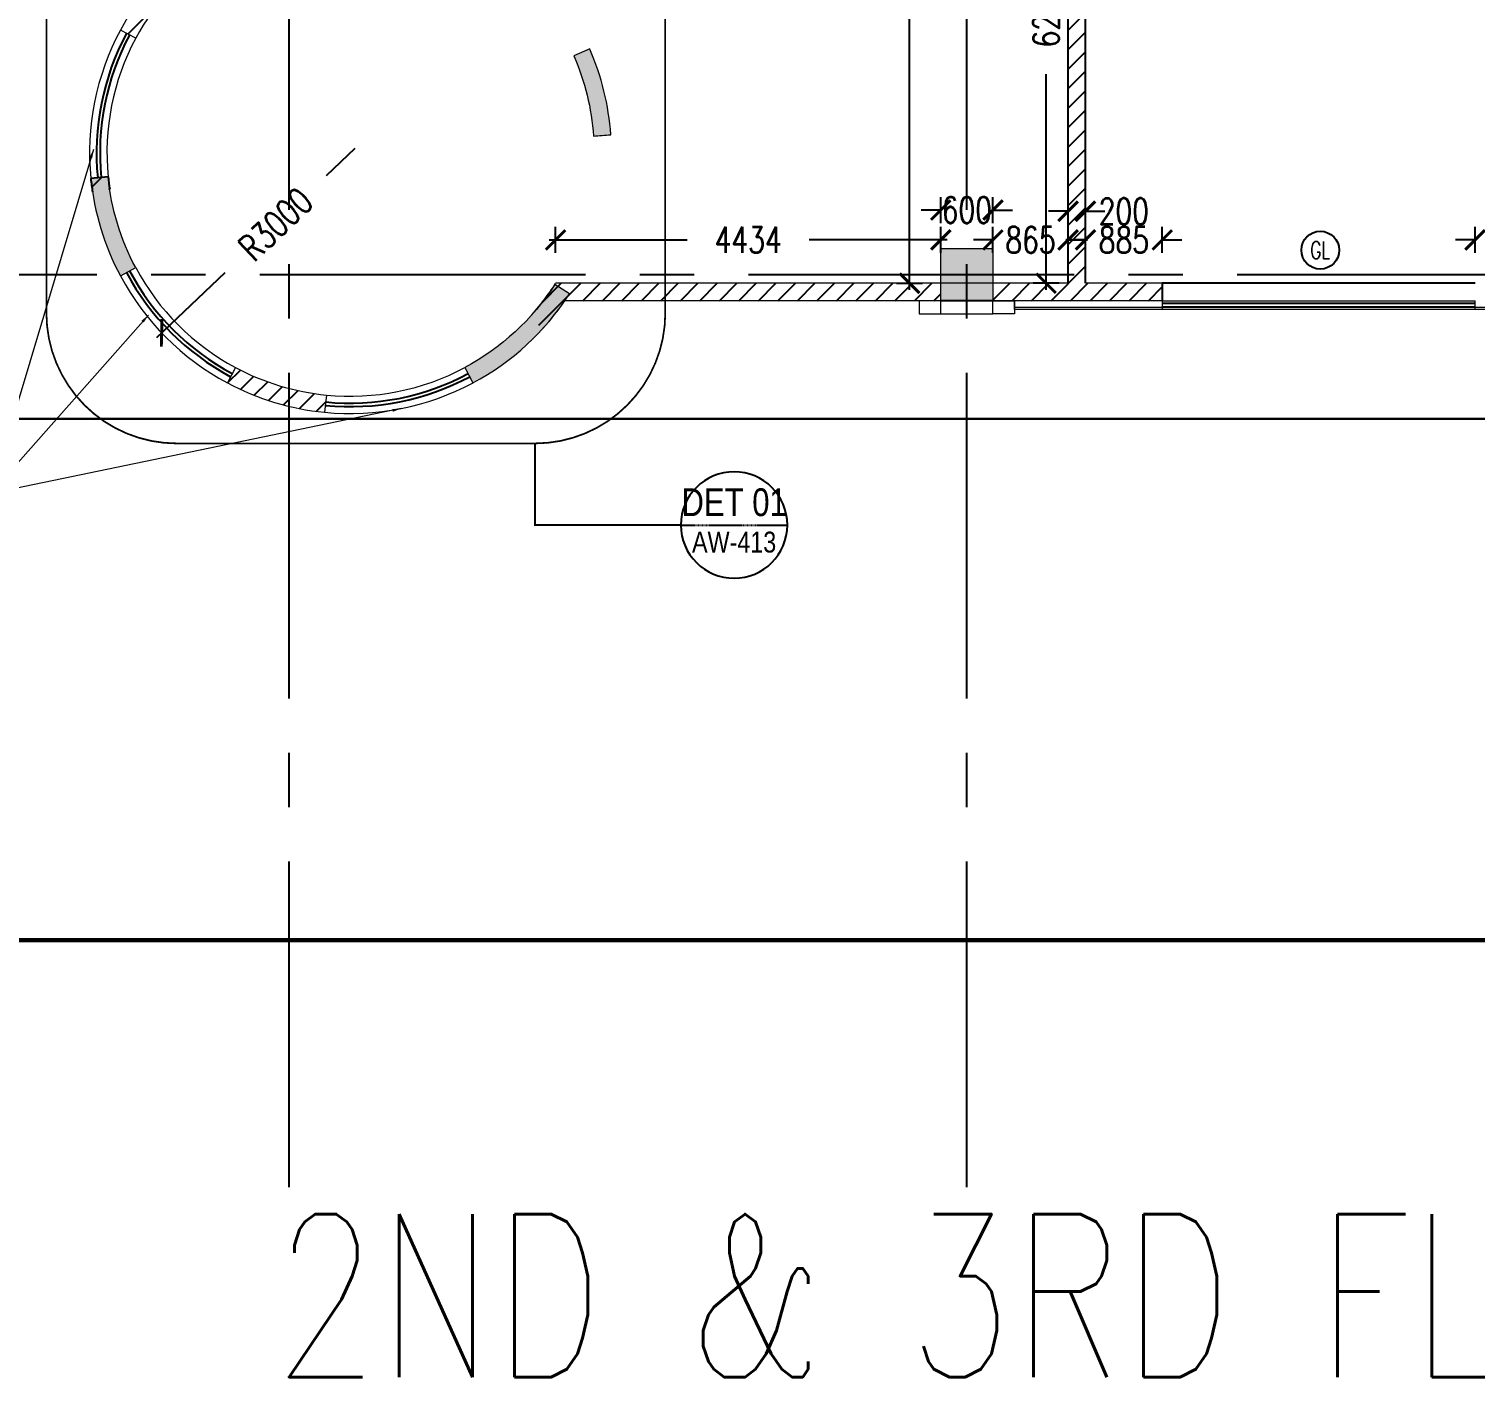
# Model space of a CAD drawing. Header units: millimetres. Extents: x -2076597 to 16308595, y -4402071 to 17875273.
# Drawn here: x -2061044 to -2044398, y -4329173 to -4313654 of the extents above; entities that cross this region are included whole.
import ezdxf
from ezdxf.enums import TextEntityAlignment as Align

# ---------------------------------------------------------------- set-up
doc = ezdxf.new("R2010")
doc.units = ezdxf.units.MM
for name, pattern in [('CENTER', [50.800000000000004, 31.75, -6.35, 6.35, -6.35]), ('CENTER2', [1.125, 0.75, -0.125, 0.125, -0.125]), ('CONTINULUS', [0]), ('DASHDOT', [1, 0.5, -0.25, 0, -0.25]), ('DASHED', [19.049999999999997, 12.7, -6.35])]:
    doc.linetypes.add(name, pattern=pattern)
for name, color, linetype, lineweight in [('A- GLAZING', 5, 'Continuous', 9), ('A- LIGHT LINE', 8, 'Continuous', 9), ('A-COL HATCH', 252, 'Continuous', 9), ('A-DETL-GENF', 92, 'Continuous', 9), ('A-ELE 06', 11, 'Continuous', 9), ('A-ELE 07', 8, 'Continuous', 9), ('S-COL HATCH', 251, 'Continuous', 9), ('S-COLS', 7, 'Continuous', 9)]:
    doc.layers.add(name, color=color, linetype=linetype, lineweight=lineweight)
for name, color, linetype in [('A-DIMS', 4, 'Continuous'), ('A-PARAPET WALL', 4, 'Continuous'), ('a-ref', 5, 'Continuous'), ('A-REFS', 3, 'DASHED'), ('A-SCHED', 1, 'Continuous'), ('A-SETBACK', 3, 'Continuous'), ('A-SITE BOUNDARY', 7, 'CENTER'), ('A-SLABS', 1, 'Continuous'), ('A-TXTROOM', 3, 'Continuous'), ('A-WALL', 2, 'Continuous'), ('A-WALL HATCH', 8, 'Continuous'), ('S-GRID', 252, 'CENTER2'), ('TABULAR', 7, 'Continuous')]:
    doc.layers.add(name, color=color, linetype=linetype)
doc.styles.add('ARIAL', font='arial.ttf')
doc.styles.add('DIM 100', font='romans.shx', dxfattribs={"width": 0.8})
doc.styles.add('ROMANS', font='romans.shx', dxfattribs={"width": 0.75})
doc.dimstyles.new('1_100 MJR', dxfattribs={"dimscale": 100, "dimtxt": 1.75, "dimasz": 1, "dimexe": 1, "dimexo": 0, "dimgap": 0.09, "dimtad": 0, "dimdsep": 46, "dimtxsty": 'DIM 100', "dimblk": 'ARCHTICK', "dimcen": 0.09, "dimdle": 1, "dimclrd": 8, "dimclre": 8, "dimclrt": 256, "dimazin": 0, "dimtfac": 1, "dimtofl": 0, "dimtmove": 1, "dimatfit": 3, "dimfxl": 0, "dimtolj": 1, "dimtzin": 0, "dimlwd": -1, "dimlwe": -1, "dimarcsym": 0})
doc.dimstyles.new('DIMM-100', dxfattribs={"dimscale": 150, "dimtxt": 2, "dimasz": 1.5, "dimexe": 1, "dimexo": 0, "dimgap": 2, "dimtad": 0, "dimtoh": 1, "dimdec": 0, "dimzin": 0, "dimdsep": 46, "dimtxsty": 'ROMANS', "dimblk": 'ARCHTICK', "dimcen": 1.5, "dimdle": 0.5, "dimclrd": 8, "dimclre": 8, "dimclrt": 256, "dimazin": 0, "dimtfac": 1, "dimtdec": 0, "dimtix": 1, "dimtofl": 0, "dimtmove": 2, "dimatfit": 3, "dimldrblk": 'DOT', "dimfxl": 0, "dimtolj": 1, "dimtzin": 0, "dimarcsym": 0})
pattern_1 = [(45, (1802100.652506845, 14255482.12741433), (-112.2532015133644, 112.2532015133644), [])]

# ---------------------------------------------------------------- blocks, each defined once
blk = doc.blocks.new('2nd & 3rd feature')
for points in [[(637862.75647109, -1145503.94352126), (637612.75647109, -1145503.94352126), (637612.75647109, -1145653.943521267), (637862.75647109, -1145653.943521267)], [(638462.75647109, -1145503.94352126), (638712.7564475834, -1145503.992006226), (638712.7564475834, -1145653.992006232), (638462.75647109, -1145653.943521267)]]:
    blk.add_lwpolyline(points, close=True)
at = {"layer": 'A-ELE 07'}
blk.add_line((637862.75647109, -1145653.943521267), (638462.75647109, -1145653.943521267), dxfattribs=at)
at = {"layer": 'TABULAR'}
blk.add_line((638462.75647109, -1145503.94352126), (637862.75647109, -1145503.94352126), dxfattribs=at)
blk = doc.blocks.new('2ND & 3RD FLOOR COLUMN')
at = {"layer": 'A-COL HATCH'}
h = blk.add_hatch(color=256, dxfattribs=at)
h.dxf.hatch_style = 1
h.paths.add_polyline_path([(-3751657.637070983, -18664637.04365906), (-3751841.399724417, -18664715.98206827, -0.0872627176593484), (-3751614.07734696, -18665639.03695542, -0.0036623142462053), (-3751414.565414496, -18665625.07311623, 0.0863550727292272)])
h = blk.add_hatch(color=256, dxfattribs=at)
h.dxf.hatch_style = 1
edge = h.paths.add_edge_path()
edge.add_line((-3757200.946056254, -18666108.24439392), (-3757399.983002019, -18666127.84781761))
edge.add_arc((-3754414.428821822, -18665833.79639848), 2999.999999997453, 185.6249999643628, 208.1335109795934)
edge.add_line((-3757059.982515332, -18667248.37960732), (-3756883.598260376, -18667154.10025885))
edge.add_arc((-3754414.428821819, -18665833.79639848), 2800.000000000592, 185.6250000517407, 208.1341189067972, ccw=False)
blk.add_hatch(color=256, dxfattribs=at).paths.add_polyline_path([(-3747016.040292874, -18667534.03383028), (-3747616.040292874, -18667534.03383028), (-3747616.040292874, -18666934.03383028), (-3747016.040292874, -18666934.03383028)])
h = blk.add_hatch(color=256, dxfattribs=at)
h.dxf.hatch_style = 1
edge = h.paths.add_edge_path()
edge.add_line((-3751891.613894766, -18667457.18940198), (-3752059.801556569, -18667348.96320175))
edge.add_arc((-3754414.428821825, -18665833.79639848), 2800.000000001885, 298.1016746230259, 327.23933576966607, ccw=False)
edge.add_line((-3753095.523363899, -18668303.71307583), (-3753001.315831187, -18668480.13569564))
edge.add_arc((-3754414.428821825, -18665833.79639848), 3000.000000001306, 298.1016746231018, 327.2393357696412)
at = {"layer": 'S-COL HATCH'}
blk.add_hatch(color=256, dxfattribs=at).paths.add_polyline_path([(-3747016.040292874, -18667534.03383028), (-3747616.040292874, -18667534.03383028), (-3747616.040292874, -18666934.03383028), (-3747016.040292874, -18666934.03383028)])
at = {"layer": 'S-COLS'}
blk.add_lwpolyline([(-3751656.766457475, -18664636.66967205), (-3751841.399724417, -18664715.98206827, -0.0872627176593477), (-3751614.07734696, -18665639.03695542, -0.0036623142462058), (-3751414.565414496, -18665625.07311623, 0.0863546701332711), (-3751657.635164874, -18664637.04800289, 0.6486826724455609)], format="xyb", dxfattribs=at)
for points in [[(-3757200.946056254, -18666108.24439392), (-3757399.983002019, -18666127.84781761, 0.098528900046784), (-3757059.982515332, -18667248.37960732), (-3756883.598260376, -18667154.10025885, -0.0985315779965202)], [(-3751891.613894766, -18667457.18940198), (-3752059.801556569, -18667348.96320175, -0.1278264958239038), (-3753095.523363899, -18668303.71307583), (-3753001.315831187, -18668480.13569564, 0.1278264958234775)]]:
    blk.add_lwpolyline(points, format="xyb", close=True, dxfattribs=at)
blk.add_lwpolyline([(-3747016.040292874, -18667534.03383028), (-3747616.040292874, -18667534.03383028), (-3747616.040292874, -18666934.03383028), (-3747016.040292874, -18666934.03383028)], close=True, dxfattribs=at)
blk.add_lwpolyline([(-3747016.040292874, -18667534.03383028), (-3747616.040292874, -18667534.03383028), (-3747616.040292874, -18666934.03383028), (-3747016.040292874, -18666934.03383028)], close=True, dxfattribs=at)
at = {"layer": 'S-GRID', "ltscale": 5000}
for p, q in [((-3755116.259356783, -18677738.65598492), (-3755116.259356783, -18616905.2804337)), ((-3747316.040292874, -18677738.65598492), (-3747316.040292874, -18616910.12355891)), ((-3772330.763620812, -18667234.03695549), (-3707051.525969591, -18667234.03695549))]:
    blk.add_line(p, q, dxfattribs=at)
blk = doc.blocks.new('_ArchTick')
at = {"color": 0, "linetype": 'ByBlock', "const_width": 0.15}
blk.add_lwpolyline([(-0.5, -0.5), (0.5, 0.5)], dxfattribs=at)
blk = doc.blocks.new('*D213')
at = {"layer": 'A-DIMS', "color": 8, "lineweight": -2, "transparency": 16777216}
for p, q in [((-2044397.861387678, -4316232.927431233), (-2044397.861387678, -4315932.927431233)), ((-2042447.861387677, -4316232.927431233), (-2042447.861387677, -4315932.927431233))]:
    blk.add_line(p, q, dxfattribs=at)
at = {"layer": 'A-DIMS', "color": 8, "linetype": 'CONTINULUS', "lineweight": -2, "transparency": 16777216}
for p, q in [((-2044397.861387678, -4316082.927431233), (-2044622.861387678, -4316082.927431233)), ((-2042447.861387677, -4316082.927431233), (-2042222.861387677, -4316082.927431233))]:
    blk.add_line(p, q, dxfattribs=at)
at = {"layer": 'Defpoints', "color": 0, "transparency": 16777216}
for p in [(-2044397.861387678, -4316082.927431233), (-2044397.861387678, -4316582.528995741), (-2042447.861387677, -4316582.528995741)]:
    blk.add_point(p, dxfattribs=at)
at = {"layer": 'A-DIMS', "color": 8, "lineweight": -2, "transparency": 16777216, "xscale": 225, "yscale": 225, "zscale": 225}
blk.add_blockref('_ArchTick', (-2044397.861387678, -4316082.927431233), dxfattribs=at)
at = {"layer": 'A-DIMS', "color": 8, "lineweight": -2, "transparency": 16777216, "xscale": 225, "yscale": 225, "zscale": 225, "rotation": 180}
blk.add_blockref('_ArchTick', (-2042447.861387677, -4316082.927431233), dxfattribs=at)
at = {"layer": 'A-DIMS', "transparency": 16777216, "insert": (-2043422.861387678, -4316082.927431233), "char_height": 300, "attachment_point": 5, "style": 'ROMANS'}
blk.add_mtext('\\A1;1950', dxfattribs=at)
blk = doc.blocks.new('_Dot')
at = {"color": 0, "linetype": 'ByBlock', "lineweight": -2}
blk.add_line((-0.5, 0), (-1, 0), dxfattribs=at)
at = {"color": 0, "linetype": 'ByBlock', "const_width": 0.5}
blk.add_lwpolyline([(-0.25, 0, 1), (0.25, 0, 1)], format="xyb", close=True, dxfattribs=at)
blk = doc.blocks.new('*D634')
at = {"layer": 'A-DIMS', "color": 8, "lineweight": -2, "transparency": 16777216}
for p, q in [((-2048882.861387678, -4316232.927431192), (-2048882.861387678, -4315932.927431192)), ((-2047997.861387677, -4316232.927431192), (-2047997.861387677, -4315932.927431192))]:
    blk.add_line(p, q, dxfattribs=at)
at = {"layer": 'A-DIMS', "color": 8, "linetype": 'CONTINULUS', "lineweight": -2, "transparency": 16777216}
for p, q in [((-2048882.861387678, -4316082.927431192), (-2049107.861387678, -4316082.927431192)), ((-2047997.861387677, -4316082.927431192), (-2047772.861387677, -4316082.927431192))]:
    blk.add_line(p, q, dxfattribs=at)
at = {"layer": 'Defpoints', "color": 0, "transparency": 16777216}
for p in [(-2048882.861387678, -4316082.927431192), (-2048882.861387678, -4316582.528995741), (-2047997.861387677, -4316582.528995741)]:
    blk.add_point(p, dxfattribs=at)
at = {"layer": 'A-DIMS', "color": 8, "lineweight": -2, "transparency": 16777216, "xscale": 225, "yscale": 225, "zscale": 225}
blk.add_blockref('_ArchTick', (-2048882.861387678, -4316082.927431192), dxfattribs=at)
at = {"layer": 'A-DIMS', "color": 8, "lineweight": -2, "transparency": 16777216, "xscale": 225, "yscale": 225, "zscale": 225, "rotation": 180}
blk.add_blockref('_ArchTick', (-2047997.861387677, -4316082.927431192), dxfattribs=at)
at = {"layer": 'A-DIMS', "transparency": 16777216, "insert": (-2048440.361387678, -4316082.927431192), "char_height": 300, "attachment_point": 5, "style": 'ROMANS'}
blk.add_mtext('\\A1;885', dxfattribs=at)
blk = doc.blocks.new('*D635')
at = {"layer": 'A-DIMS', "color": 8, "lineweight": -2, "transparency": 16777216}
for p, q in [((-2049082.861387678, -4315903.582483374), (-2049082.861387678, -4315603.582483374)), ((-2048882.861387678, -4315903.582483374), (-2048882.861387678, -4315603.582483374))]:
    blk.add_line(p, q, dxfattribs=at)
at = {"layer": 'A-DIMS', "color": 8, "linetype": 'CONTINULUS', "lineweight": -2, "transparency": 16777216}
for p, q in [((-2049082.861387678, -4315753.582483374), (-2049307.861387678, -4315753.582483374)), ((-2048882.861387678, -4315753.582483374), (-2048657.861387678, -4315753.582483374))]:
    blk.add_line(p, q, dxfattribs=at)
at = {"layer": 'Defpoints', "color": 0, "transparency": 16777216}
for p in [(-2049082.861387678, -4315753.582483374), (-2049082.861387678, -4316582.528995741), (-2048882.861387678, -4316582.528995741)]:
    blk.add_point(p, dxfattribs=at)
at = {"layer": 'A-DIMS', "color": 8, "lineweight": -2, "transparency": 16777216, "xscale": 225, "yscale": 225, "zscale": 225}
blk.add_blockref('_ArchTick', (-2049082.861387678, -4315753.582483374), dxfattribs=at)
at = {"layer": 'A-DIMS', "color": 8, "lineweight": -2, "transparency": 16777216, "xscale": 225, "yscale": 225, "zscale": 225, "rotation": 180}
blk.add_blockref('_ArchTick', (-2048882.861387678, -4315753.582483374), dxfattribs=at)
at = {"layer": 'A-DIMS', "transparency": 16777216, "insert": (-2048441.250484501, -4315753.582483374), "char_height": 300, "attachment_point": 5, "style": 'ROMANS'}
blk.add_mtext('\\A1;200', dxfattribs=at)
blk = doc.blocks.new('*D638')
at = {"layer": 'A-DIMS', "color": 8, "lineweight": -2, "transparency": 16777216}
for p, q in [((-2049947.861387678, -4316232.927431192), (-2049947.861387678, -4315932.927431192)), ((-2049082.861387678, -4316232.927431192), (-2049082.861387678, -4315932.927431192))]:
    blk.add_line(p, q, dxfattribs=at)
at = {"layer": 'A-DIMS', "color": 8, "linetype": 'CONTINULUS', "lineweight": -2, "transparency": 16777216}
for p, q in [((-2049947.861387678, -4316082.927431192), (-2050172.861387678, -4316082.927431192)), ((-2049082.861387678, -4316082.927431192), (-2048857.861387678, -4316082.927431192))]:
    blk.add_line(p, q, dxfattribs=at)
at = {"layer": 'Defpoints', "color": 0, "transparency": 16777216}
for p in [(-2049947.861387678, -4316082.927431192), (-2049947.861387678, -4316582.528995741), (-2049082.861387678, -4316582.528995741)]:
    blk.add_point(p, dxfattribs=at)
at = {"layer": 'A-DIMS', "color": 8, "lineweight": -2, "transparency": 16777216, "xscale": 225, "yscale": 225, "zscale": 225}
blk.add_blockref('_ArchTick', (-2049947.861387678, -4316082.927431192), dxfattribs=at)
at = {"layer": 'A-DIMS', "color": 8, "lineweight": -2, "transparency": 16777216, "xscale": 225, "yscale": 225, "zscale": 225, "rotation": 180}
blk.add_blockref('_ArchTick', (-2049082.861387678, -4316082.927431192), dxfattribs=at)
at = {"layer": 'A-DIMS', "transparency": 16777216, "insert": (-2049515.361387678, -4316082.927431192), "char_height": 300, "attachment_point": 5, "style": 'ROMANS'}
blk.add_mtext('\\A1;865', dxfattribs=at)
blk = doc.blocks.new('*D215')
at = {"layer": 'A-DIMS', "color": 8, "lineweight": -2, "transparency": 16777216}
for p, q in [((-2050547.861387677, -4315889.304552622), (-2050547.861387677, -4315589.304552622)), ((-2049947.861387678, -4315889.304552622), (-2049947.861387678, -4315589.304552622))]:
    blk.add_line(p, q, dxfattribs=at)
at = {"layer": 'A-DIMS', "color": 8, "linetype": 'CONTINULUS', "lineweight": -2, "transparency": 16777216}
for p, q in [((-2050547.861387677, -4315739.304552622), (-2050772.861387677, -4315739.304552622)), ((-2049947.861387678, -4315739.304552622), (-2049722.861387678, -4315739.304552622))]:
    blk.add_line(p, q, dxfattribs=at)
at = {"layer": 'Defpoints', "color": 0, "transparency": 16777216}
for p in [(-2050547.861387677, -4315739.304552622), (-2050547.861387677, -4316182.528995741), (-2049947.861387678, -4316182.528995741)]:
    blk.add_point(p, dxfattribs=at)
at = {"layer": 'A-DIMS', "color": 8, "lineweight": -2, "transparency": 16777216, "xscale": 225, "yscale": 225, "zscale": 225}
blk.add_blockref('_ArchTick', (-2050547.861387677, -4315739.304552622), dxfattribs=at)
at = {"layer": 'A-DIMS', "color": 8, "lineweight": -2, "transparency": 16777216, "xscale": 225, "yscale": 225, "zscale": 225, "rotation": 180}
blk.add_blockref('_ArchTick', (-2049947.861387678, -4315739.304552622), dxfattribs=at)
at = {"layer": 'A-DIMS', "transparency": 16777216, "insert": (-2050247.861387678, -4315739.304552622), "char_height": 300, "attachment_point": 5, "style": 'ROMANS'}
blk.add_mtext('\\A1;600', dxfattribs=at)
blk = doc.blocks.new('*D639')
at = {"layer": 'A-DIMS', "color": 8, "lineweight": -2, "transparency": 16777216}
for p, q in [((-2054982.082484269, -4316232.927431192), (-2054982.082484269, -4315932.927431192)), ((-2050547.861387677, -4316232.927431192), (-2050547.861387677, -4315932.927431192))]:
    blk.add_line(p, q, dxfattribs=at)
at = {"layer": 'A-DIMS', "color": 8, "linetype": 'CONTINULUS', "lineweight": -2, "transparency": 16777216}
for p, q in [((-2055057.082484269, -4316082.927431192), (-2053466.757650259, -4316082.927431192)), ((-2050472.861387677, -4316082.927431192), (-2052063.186221687, -4316082.927431192))]:
    blk.add_line(p, q, dxfattribs=at)
at = {"layer": 'Defpoints', "color": 0, "transparency": 16777216}
for p in [(-2054982.082484269, -4316082.927431192), (-2054982.082484269, -4316582.528995741), (-2050547.861387677, -4316582.528995741)]:
    blk.add_point(p, dxfattribs=at)
at = {"layer": 'A-DIMS', "color": 8, "lineweight": -2, "transparency": 16777216, "xscale": 225, "yscale": 225, "zscale": 225, "rotation": 180}
blk.add_blockref('_ArchTick', (-2054982.082484269, -4316082.927431192), dxfattribs=at)
at = {"layer": 'A-DIMS', "color": 8, "lineweight": -2, "transparency": 16777216, "xscale": 225, "yscale": 225, "zscale": 225}
blk.add_blockref('_ArchTick', (-2050547.861387677, -4316082.927431192), dxfattribs=at)
at = {"layer": 'A-DIMS', "transparency": 16777216, "insert": (-2052764.971935973, -4316082.927431192), "char_height": 300, "attachment_point": 5, "style": 'ROMANS'}
blk.add_mtext('\\A1;4434', dxfattribs=at)
blk = doc.blocks.new('*D218')
at = {"layer": 'A-DIMS', "color": 8, "lineweight": -2, "transparency": 16777216}
for p, q in [((-2057291.628456774, -4315030.842513017), (-2057623.229210787, -4315347.146353718)), ((-2059570.967826525, -4317205.034785461), (-2058786.157460658, -4316456.42812537))]:
    blk.add_line(p, q, dxfattribs=at)
at = {"layer": 'Defpoints', "color": 0, "transparency": 16777216}
for p in [(-2057345.898441768, -4315082.608995695), (-2059516.69784153, -4317153.268302783)]:
    blk.add_point(p, dxfattribs=at)
at = {"layer": 'A-DIMS', "color": 8, "lineweight": -2, "transparency": 16777216, "xscale": 225, "yscale": 225, "zscale": 225, "rotation": 223.6475080082823}
blk.add_blockref('_ArchTick', (-2059516.69784153, -4317153.268302783), dxfattribs=at)
at = {"layer": 'A-DIMS', "transparency": 16777216, "insert": (-2058204.693335733, -4315901.787239534), "char_height": 300, "attachment_point": 5, "rotation": 43.64750800828233, "style": 'ROMANS'}
blk.add_mtext('\\A1;R3000', dxfattribs=at)
blk = doc.blocks.new('*D641')
at = {"layer": 'A-DIMS', "color": 8, "lineweight": -2, "transparency": 16777216}
for p, q in [((-2049185.117403792, -4310382.532120954), (-2049485.117403792, -4310382.532120954)), ((-2049185.117403792, -4316582.528995741), (-2049485.117403792, -4316582.528995741))]:
    blk.add_line(p, q, dxfattribs=at)
at = {"layer": 'A-DIMS', "color": 8, "linetype": 'CONTINULUS', "lineweight": -2, "transparency": 16777216}
for p, q in [((-2049335.117403792, -4310307.532120954), (-2049335.117403792, -4312791.459129776)), ((-2049335.117403792, -4316657.528995741), (-2049335.117403792, -4314173.60198692))]:
    blk.add_line(p, q, dxfattribs=at)
at = {"layer": 'Defpoints', "color": 0, "transparency": 16777216}
for p in [(-2049335.117403792, -4310382.532120954), (-2049082.861387678, -4310382.532120954), (-2049082.861387678, -4316582.528995741)]:
    blk.add_point(p, dxfattribs=at)
at = {"layer": 'A-DIMS', "color": 8, "lineweight": -2, "transparency": 16777216, "xscale": 225, "yscale": 225, "zscale": 225}
for p, rotation in [((-2049335.117403792, -4310382.532120954), 90), ((-2049335.117403792, -4316582.528995741), 270)]:
    blk.add_blockref('_ArchTick', p, dxfattribs=dict(at, rotation=rotation))
at = {"layer": 'A-DIMS', "transparency": 16777216, "insert": (-2049335.117403792, -4313482.530558348), "char_height": 300, "attachment_point": 5, "rotation": 90, "style": 'ROMANS'}
blk.add_mtext('\\A1;6200', dxfattribs=at)
blk = doc.blocks.new('SOP')
at = {"layer": 'A-SCHED', "color": 8}
blk.add_circle((0, 0), 217.9613781485823, dxfattribs=at)
at = {"layer": 'A-SCHED', "style": 'ROMANS', "width": 0.7}
blk.add_attdef('D2', text='', height=200, dxfattribs=at).set_placement((0, 0), align=Align.MIDDLE_CENTER)
blk = doc.blocks.new('*D642')
at = {"layer": 'A-DIMS', "color": 8, "linetype": 'CONTINULUS', "lineweight": -2, "transparency": 16777216}
for p, q in [((-2050907.22451561, -4308107.532120954), (-2050907.22451561, -4311686.101986601)), ((-2050907.22451561, -4316657.528995104), (-2050907.22451561, -4313078.959129457))]:
    blk.add_line(p, q, dxfattribs=at)
at = {"layer": 'A-DIMS', "color": 8, "lineweight": -2, "transparency": 16777216}
for p, q in [((-2051057.22451561, -4308182.532120954), (-2050757.22451561, -4308182.532120954)), ((-2051057.22451561, -4316582.528995104), (-2050757.22451561, -4316582.528995104))]:
    blk.add_line(p, q, dxfattribs=at)
at = {"layer": 'Defpoints', "color": 0, "transparency": 16777216}
for p in [(-2058883.080451583, -4308182.532120954), (-2054982.082483869, -4316582.528995104), (-2050907.22451561, -4316582.528995104)]:
    blk.add_point(p, dxfattribs=at)
at = {"layer": 'A-DIMS', "color": 8, "lineweight": -2, "transparency": 16777216, "xscale": 225, "yscale": 225, "zscale": 225}
for p, rotation in [((-2050907.22451561, -4308182.532120954), 90), ((-2050907.22451561, -4316582.528995104), 270)]:
    blk.add_blockref('_ArchTick', p, dxfattribs=dict(at, rotation=rotation))
at = {"layer": 'A-DIMS', "transparency": 16777216, "insert": (-2050907.22451561, -4312382.530558029), "char_height": 300, "attachment_point": 5, "rotation": 90, "style": 'ROMANS'}
blk.add_mtext('\\A1;8400', dxfattribs=at)
blk = doc.blocks.new('Family - ___-240295-0_ ground floor')
at = {"layer": 'A-SETBACK', "linetype": 'DASHDOT', "lineweight": -2, "ltscale": 2000, "const_width": 25}
blk.add_lwpolyline([(76479.83439626312, 233662.6982867941), (47865.55767177325, 236124.157571312), (29165.90349804331, 193452.3024638332), (70914.59060184611, 193452.3024638332)], close=True, dxfattribs=at)
at = {"layer": 'A-SITE BOUNDARY', "ltscale": 100, "const_width": 50}
blk.add_lwpolyline([(83289.44024756085, 239099.080375459), (44095.86574142799, 242470.5927428864), (19985.75853242818, 187452.3024638332), (76141.3656168161, 187452.3024638332)], close=True, dxfattribs=at)
blk = doc.blocks.new('REF')
at = {"layer": 'a-ref'}
blk.add_arc((0, 0), 766.25, 0, 180, dxfattribs=at)
at = {"layer": 'A-REFS'}
blk.add_line((-766.25, 0), (766.25, 0), dxfattribs=at)
at = {"layer": 'A-REFS', "color": 10, "linetype": 'Continuous', "style": 'ARIAL', "width": 0.8}
blk.add_attdef('01', text='', height=400, dxfattribs=at).set_placement((0, 327.980721080392), align=Align.MIDDLE_CENTER)
blk.add_attdef('AW-305', text='', height=300, dxfattribs=at).set_placement((0, -245.8287309983643), align=Align.MIDDLE)

msp = doc.modelspace()

# ---------------------------------------------------------------- hatches: boundary and pattern name
at = {"layer": 'A-WALL HATCH'}
h = msp.add_hatch(dxfattribs=at)
h.set_pattern_fill('ANSI31', color=256, scale=50)
h.set_pattern_definition([(45, (1799642.248010314, 14249872.1477057), (-112.2532015133644, 112.2532015133644), [])])
h.paths.add_polyline_path([(-2050342.762230335, -4283832.375865892), (-2050525.945241234, -4283752.10143337), (-2051539.409952052, -4286064.786945872), (-2051356.226941159, -4286145.061378423)])
h.paths.add_polyline_path([(-2054229.353525869, -4305346.899660941), (-2052665.088185153, -4305346.899660941), (-2052665.088185153, -4304530.502130743), (-2054229.353525869, -4304530.502130743)], flags=9)
h.paths.add_polyline_path([(-2055202.565586834, -4311383.788878951), (-2053638.300246117, -4311383.788878951), (-2053638.300246117, -4310567.391348753), (-2055202.565586834, -4310567.391348753)], flags=9)
h.paths.add_polyline_path([(-2057113.815628023, -4319250.725086652), (-2055540.611628217, -4319250.725086652), (-2055540.611628217, -4318434.327556442), (-2057113.815628023, -4318434.327556442)], flags=9)
h = msp.add_hatch(dxfattribs=at)
h.set_pattern_fill('ANSI31', color=256, scale=50)
h.set_pattern_definition([(45, (1795940.526785141, 14241424.96946803), (-112.2532015133644, 112.2532015133644), [])])
h.paths.add_polyline_path([(-2054044.483455507, -4292279.554103564), (-2054227.666466407, -4292199.279671032), (-2055241.131177224, -4294511.965183541), (-2055057.94816633, -4294592.239616081)])
h.paths.add_polyline_path([(-2057931.074751042, -4313794.077898614), (-2056366.809410325, -4313794.077898614), (-2056366.809410325, -4312977.680368412), (-2057931.074751042, -4312977.680368412)], flags=9)
h.paths.add_polyline_path([(-2058904.286812006, -4319830.967116624), (-2057340.02147129, -4319830.967116624), (-2057340.02147129, -4319014.569586422), (-2058904.286812006, -4319014.569586422)], flags=9)
h.paths.add_polyline_path([(-2060815.536853197, -4327697.903324325), (-2059242.332853389, -4327697.903324325), (-2059242.332853389, -4326881.505794123), (-2060815.536853197, -4326881.505794123)], flags=9)
h = msp.add_hatch(dxfattribs=at)
h.set_pattern_fill('ANSI31', color=256, scale=50)
h.set_pattern_definition(pattern_1)
h.paths.add_polyline_path([(-2058883.080451589, -4304132.328804083), (-2059083.080451589, -4304132.328804083), (-2059083.080451589, -4305504.968899913), (-2058883.080451589, -4305504.968899913)])
h.paths.add_polyline_path([(-2050247.861387678, -4307982.532120954), (-2058048.080451589, -4307982.532120954), (-2058048.080451589, -4308182.532120954), (-2050247.861387678, -4308182.532120954)])
h.paths.add_polyline_path([(-2058048.080451589, -4307982.532120954), (-2058683.080451583, -4307982.532120954), (-2058683.080451583, -4308182.532120954), (-2058048.080451589, -4308182.532120954)])
h.paths.add_polyline_path([(-2044247.861387677, -4307082.526142124), (-2044447.861387677, -4307082.526142124), (-2044447.861387677, -4307982.532120954), (-2050247.861387678, -4307982.532120954), (-2050247.861387678, -4308182.532120954), (-2044247.861387677, -4308182.532120954)])
h.paths.add_polyline_path([(-2058883.080451589, -4309104.968899902), (-2059083.080451589, -4309104.968899902), (-2059083.080451589, -4310227.609019242), (-2059083.031966622, -4310227.609019242), (-2059083.080451589, -4310477.608995743), (-2059083.080451589, -4310482.532120954), (-2058883.080451589, -4310482.532120954)])
h.paths.add_polyline_path([(-2058883.080451589, -4311082.532120954), (-2059083.080451589, -4311082.532120954), (-2059083.080451589, -4312636.188603554, 0.0042024945151222), (-2059123.951826058, -4312665.728731904), (-2059005.29227304, -4312826.725457694, -0.0132927836486775), (-2058883.080451589, -4312741.746348225)])
h.paths.add_polyline_path([(-2059663.879948707, -4313511.116515003), (-2059829.533896412, -4313399.050441653, 0.0262101362167009), (-2059992.013709677, -4313668.101353474), (-2059815.629456809, -4313762.380700834, -0.0262263274648837)])
h.paths.add_polyline_path([(-2060132.767151322, -4315356.739556763), (-2060331.804096657, -4315376.342984814, 0.0129902844093549), (-2060312.503504872, -4315531.000434194), (-2060114.749613132, -4315501.110654313, -0.0129924650912037)])
h.paths.add_polyline_path([(-2057620.697909417, -4317868.808798634, -0.0388146615052481), (-2058048.080451589, -4317792.906604894), (-2058048.080451589, -4317999.042136103, 0.0345029348317052), (-2057640.301337474, -4318067.845743973)])
h.paths.add_polyline_path([(-2058048.080451589, -4317792.906604894, -0.0594494718545676), (-2058666.160779738, -4317551.671104122), (-2058760.440127109, -4317728.055356983, 0.063771756645953), (-2058048.080451589, -4317999.042136103)])
h = msp.add_hatch(dxfattribs=at)
h.set_pattern_fill('ANSI31', color=256, scale=50)
h.set_pattern_definition(pattern_1)
edge = h.paths.add_edge_path()
edge.add_line((-2050547.861387677, -4316582.528995741), (-2054982.082484269, -4316582.528995741))
edge.add_arc((-2057346.249916628, -4315082.291563958), 2799.999999991513, 317.62510917634864, 327.60188051985807, ccw=False)
edge.add_line((-2055277.747748034, -4316969.431934591), (-2055129.319289617, -4317103.483933564))
edge.add_arc((-2057346.249916668, -4315082.291563936), 3000.000000033871, 317.644333857972, 325.4763884530196)
edge.add_line((-2054874.571807424, -4316782.528995734), (-2050547.861387677, -4316782.528995734))
edge.add_line((-2050547.861387677, -4316782.528995734), (-2050547.861387677, -4316582.528995741))
h.paths.add_polyline_path([(-2047997.861387677, -4316582.528995741), (-2048882.861387678, -4316582.528995741), (-2048882.861387678, -4316482.532120954), (-2049082.861387678, -4316482.532120954), (-2049082.861387678, -4316582.528995741), (-2049947.861387678, -4316582.528995741), (-2049947.861387678, -4316782.528995734), (-2047997.861387677, -4316782.528995734)])
h.paths.add_polyline_path([(-2048882.861387678, -4310482.532120954), (-2049082.861387678, -4310482.532120954), (-2049082.861387678, -4316482.532120954), (-2048882.861387678, -4316482.532120954)])
h.paths.add_polyline_path([(-2044047.861387676, -4310182.532120954), (-2044247.861387676, -4310182.532120954), (-2044247.861387676, -4309682.532120954), (-2044447.861387676, -4309682.532120954), (-2044447.861387676, -4310182.532120954), (-2049947.861387678, -4310182.532120954), (-2049947.861387678, -4310382.532120954), (-2049082.861387678, -4310382.532120954), (-2049082.861387678, -4310482.532120954), (-2048882.861387678, -4310482.532120954), (-2048882.861387678, -4310382.532120954), (-2044047.861387676, -4310382.532120954)])
edge = h.paths.add_edge_path()
edge.add_line((-2042547.861387676, -4310182.532120954), (-2042547.861387676, -4310382.532120954))
edge.add_line((-2042547.861387676, -4310382.532120954), (-2042430.704100152, -4310382.532120954))
edge.add_arc((-2042139.282743915, -4310586.861726135), 355.917117352282, 35.036154782962285, 144.9638452170377, ccw=False)
edge.add_line((-2041847.861387678, -4310382.532120954), (-2041847.861387678, -4310182.532120954))
edge.add_line((-2041847.861387678, -4310182.532120954), (-2042547.861387676, -4310182.532120954))

# ---------------------------------------------------------------- linework, layer by layer
at = {"layer": 'A- GLAZING'}
for p, q in [((-2044397.863172445, -4316882.550412174), (-2047997.863172382, -4316882.5289957)), ((-2047997.862577483, -4316782.528995693), (-2044397.862577546, -4316782.550412167))]:
    msp.add_line(p, q, dxfattribs=at)
for centre, radius, start, end in [((-2057346.249916629, -4315082.291563943), 3000, 151.8750000011342, 185.6250000516417), ((-2057346.249916629, -4315082.291563943), 2800, 151.8750000011342, 185.6250000516417), ((-2057346.249916629, -4315082.291563943), 2800, 208.1249999988658, 241.8750000364292), ((-2057346.249916624, -4315082.291563932), 3000.000000006274, 208.1249999988658, 241.8750000364292), ((-2057346.249916629, -4315082.291563943), 2800, 264.3750000040773, 298.1249999635708), ((-2057346.249916629, -4315082.291563943), 3000, 264.3750000040773, 298.1249999635708)]:
    msp.add_arc(centre, radius, start, end, dxfattribs=at)
at = {"layer": 'A-PARAPET WALL'}
for p, q in [((-2047997.862993918, -4316852.528995696), (-2044397.862993974, -4316852.550412167)), ((-2047997.862755954, -4316812.528995696), (-2044397.862756014, -4316812.550412167))]:
    msp.add_line(p, q, dxfattribs=at)
for radius, start, end in [(2920, 151.8750000011342, 185.6250000516417), (2880, 151.8750000011342, 185.6250000516417), (2920, 208.1249999988658, 241.8750000364292), (2880, 208.1249999988658, 241.8750000364292), (2920, 264.3750000040773, 298.1249999635708), (2880, 264.3750000040773, 298.1249999635708)]:
    msp.add_arc((-2057346.249916629, -4315082.291563943), radius, start, end, dxfattribs=at)
at = {"layer": 'a-ref', "linetype": 'DASHDOT', "ltscale": 1000, "const_width": 20}
msp.add_lwpolyline([(-2055219.347493156, -4318425.805315278), (-2059342.847493156, -4318425.805315278, -0.414213562373095), (-2060842.847493156, -4316925.805315278), (-2060842.847493156, -4313402.805315278, -0.414213562373095), (-2059342.847493156, -4311902.805315278), (-2055219.347493156, -4311902.805315278, -0.414213562373095), (-2053719.347493156, -4313402.805315278), (-2053719.347493156, -4316925.805315278, -0.414213562373095)], format="xyb", close=True, dxfattribs=at)
msp.add_lwpolyline([(-2055219.347493156, -4318425.805315278), (-2055219.347493156, -4319364.805315278), (-2053539.847493156, -4319364.805315278)], dxfattribs=at)
at = {"layer": 'a-ref'}
msp.add_arc((-2052926.847493156, -4319364.805315278), 613, 180, 0, dxfattribs=at)
at = {"layer": 'A-SLABS'}
msp.add_line((-2044397.861387741, -4316582.550412171), (-2047997.861387677, -4316582.528995741), dxfattribs=at)
at = {"layer": 'A-WALL'}
for p, q in [((-2049082.861387678, -4316582.528995741), (-2049082.861387678, -4310382.532120954)), ((-2048882.861387678, -4316582.528995741), (-2048882.861387678, -4310382.532120954)), ((-2047997.861387677, -4316582.528995741), (-2047997.861387677, -4316782.528995734))]:
    msp.add_line(p, q, dxfattribs=at)
at = {"layer": 'A-WALL', "lineweight": 18}
for p, q in [((-2059815.629456809, -4313762.380700834), (-2059992.013709679, -4313668.101353474)), ((-2049082.861387678, -4316582.528995741), (-2054982.082484269, -4316582.528995741)), ((-2047997.861387677, -4316582.528995741), (-2048882.861387678, -4316582.528995741)), ((-2047997.861387677, -4316782.528995734), (-2054874.571807425, -4316782.528995734)), ((-2047997.863053408, -4316862.5289957), (-2049697.863374412, -4316862.518882431)), ((-2042697.863350864, -4316862.512041014), (-2044397.863029465, -4316862.501927748)), ((-2058666.160779737, -4317551.671104115), (-2058760.440127109, -4317728.055356983)), ((-2057620.697909417, -4317868.808798634), (-2057640.301337474, -4318067.845743973))]:
    msp.add_line(p, q, dxfattribs=at)
at = {"layer": 'A-WALL'}
msp.add_lwpolyline([(-2060132.767151322, -4315356.739556763), (-2060331.804096657, -4315376.342984814)], dxfattribs=at)
at = {"layer": 'A-WALL', "lineweight": 18}
for points in [[(-2047997.862577483, -4316782.528995693), (-2047997.863172386, -4316882.5289957), (-2049697.863493371, -4316882.51546168), (-2049697.862898472, -4316782.515462574)], [(-2042697.862874966, -4316782.515461672), (-2042697.863469865, -4316882.515461676), (-2044397.863148443, -4316882.501927655), (-2044397.862553544, -4316782.501928549)]]:
    msp.add_lwpolyline(points, dxfattribs=at)
for radius, start, end in [(3000, 125.3762691008616, 151.8750000011342), (2800, 123.2893909691314, 151.8750000011342), (2800, 317.6251090969503, 327.6018805493143), (3000, 317.6443338036624, 325.4763884778138), (2800, 241.8750000364292, 264.3750000040773), (3000, 241.8750000364292, 264.3750000040773)]:
    msp.add_arc((-2057346.249916629, -4315082.291563943), radius, start, end, dxfattribs=at)
at = {"layer": 'A-WALL'}
for radius, end in [(3000, 188.594988789876), (2800, 188.5949885748423)]:
    msp.add_arc((-2057346.249916629, -4315082.291563943), radius, 185.6250000516417, end, dxfattribs=at)

# ---------------------------------------------------------------- block references
at = {"layer": 'A- LIGHT LINE'}
msp.add_blockref('2ND & 3RD FLOOR COLUMN', (1697068.178905195, 14350751.50483454), dxfattribs=at)
at = {"layer": 'A-DETL-GENF', "color": 8}
msp.add_blockref('Family - ___-240295-0_ ground floor', (-2094762.451989525, -4511594.911480602), dxfattribs=at)
at = {"layer": 'A-ELE 06'}
msp.add_blockref('2nd & 3rd feature', (-2688410.617858769, -3171278.536989506), dxfattribs=at)
at = {"layer": 'A-REFS', "xscale": 0.8, "yscale": 0.8, "zscale": 0.8}
msp.add_blockref('REF', (-2052926.847493156, -4319364.805315278), dxfattribs=at).add_auto_attribs({'01': 'DET 01', 'AW-305': 'AW-413'})
at = {"layer": 'A-SCHED'}
msp.add_blockref('SOP', (-2046179.665746951, -4316200.923035134), dxfattribs=at).add_auto_attribs({'D2': 'GL'})

# ---------------------------------------------------------------- texts
at = {"layer": 'A-TXTROOM', "insert": (-2058230.487781731, -4327295.96590465), "char_height": 1877.118408859226, "width": 34164.27509053538, "attachment_point": 1, "style": 'ROMANS'}
msp.add_mtext('2ND & 3RD FLOOR PLAN', dxfattribs=at)

# ---------------------------------------------------------------- dimensions: what is measured, and where the dimension line sits
at = {"layer": 'A-DIMS'}
dim = msp.add_linear_dim(base=(-2050907.22451561, -4316582.528995104), p1=(-2058883.080451583, -4308182.532120954), p2=(-2054982.082483869, -4316582.528995104), angle=90, dimstyle='DIMM-100', override={"dimfxlon": 1}, dxfattribs=at)
dim.commit()
dim.dimension.update_dxf_attribs({"geometry": '*D642', "text_midpoint": (-2050907.22451561, -4312382.530558029)})
for p1, p2, distance, picture, middle in [((-2049082.861387678, -4316582.528995741), (-2049082.861387678, -4310382.532120954), 252.2560161140282, '*D641', (-2049335.117403792, -4313482.530558348)), ((-2049947.861387678, -4316182.528995741), (-2050547.861387677, -4316182.528995741), -443.2244431190192, '*D215', (-2050247.861387678, -4315739.304552622)), ((-2050547.861387677, -4316582.528995741), (-2054982.082484269, -4316582.528995741), -499.6015645489096, '*D639', (-2052764.971935973, -4316082.927431192)), ((-2049082.861387678, -4316582.528995741), (-2049947.861387678, -4316582.528995741), -499.60156454890966, '*D638', (-2049515.361387678, -4316082.927431192)), ((-2047997.861387677, -4316582.528995741), (-2048882.861387678, -4316582.528995741), -499.60156454890966, '*D634', (-2048440.361387678, -4316082.927431192)), ((-2042447.861387677, -4316582.528995741), (-2044397.861387678, -4316582.528995741), -499.60156450793147, '*D213', (-2043422.861387678, -4316082.927431233))]:
    dim = msp.add_aligned_dim(p1=p1, p2=p2, distance=distance, dimstyle='DIMM-100', override={"dimfxlon": 1}, dxfattribs=at)
    dim.commit()
    dim.dimension.update_dxf_attribs({"geometry": picture, "text_midpoint": middle})
dim = msp.add_radius_dim(center=(-2057345.898441768, -4315082.608995695), mpoint=(-2059516.69784153, -4317153.268302783), dimstyle='DIMM-100', dxfattribs=at)
dim.commit()
dim.dimension.update_dxf_attribs({"geometry": '*D218', "text_midpoint": (-2058204.693335733, -4315901.787239534), "dimtype": 132})
dim = msp.add_linear_dim(base=(-2049082.861387678, -4315753.582483374), p1=(-2048882.861387678, -4316582.528995741), p2=(-2049082.861387678, -4316582.528995741), angle=180, dimstyle='DIMM-100', override={"dimfxlon": 1}, dxfattribs=at)
dim.commit()
dim.dimension.update_dxf_attribs({"geometry": '*D635', "text_midpoint": (-2048441.250484501, -4315753.582483374), "dimtype": 129})

# ---------------------------------------------------------------- leaders
at = {"layer": 'A- LIGHT LINE'}
for points in [[(-2060301.782773094, -4315041.788888332), (-2061489.826779039, -4319005.562747303)], [(-2059669.045657916, -4316948.734306883), (-2061489.826779039, -4319005.562747303)], [(-2056760.627476294, -4318024.964837015), (-2061489.826779039, -4319005.562747303)]]:
    msp.add_leader(points, dimstyle='1_100 MJR', dxfattribs=at)

doc.saveas('drawing.dxf')
